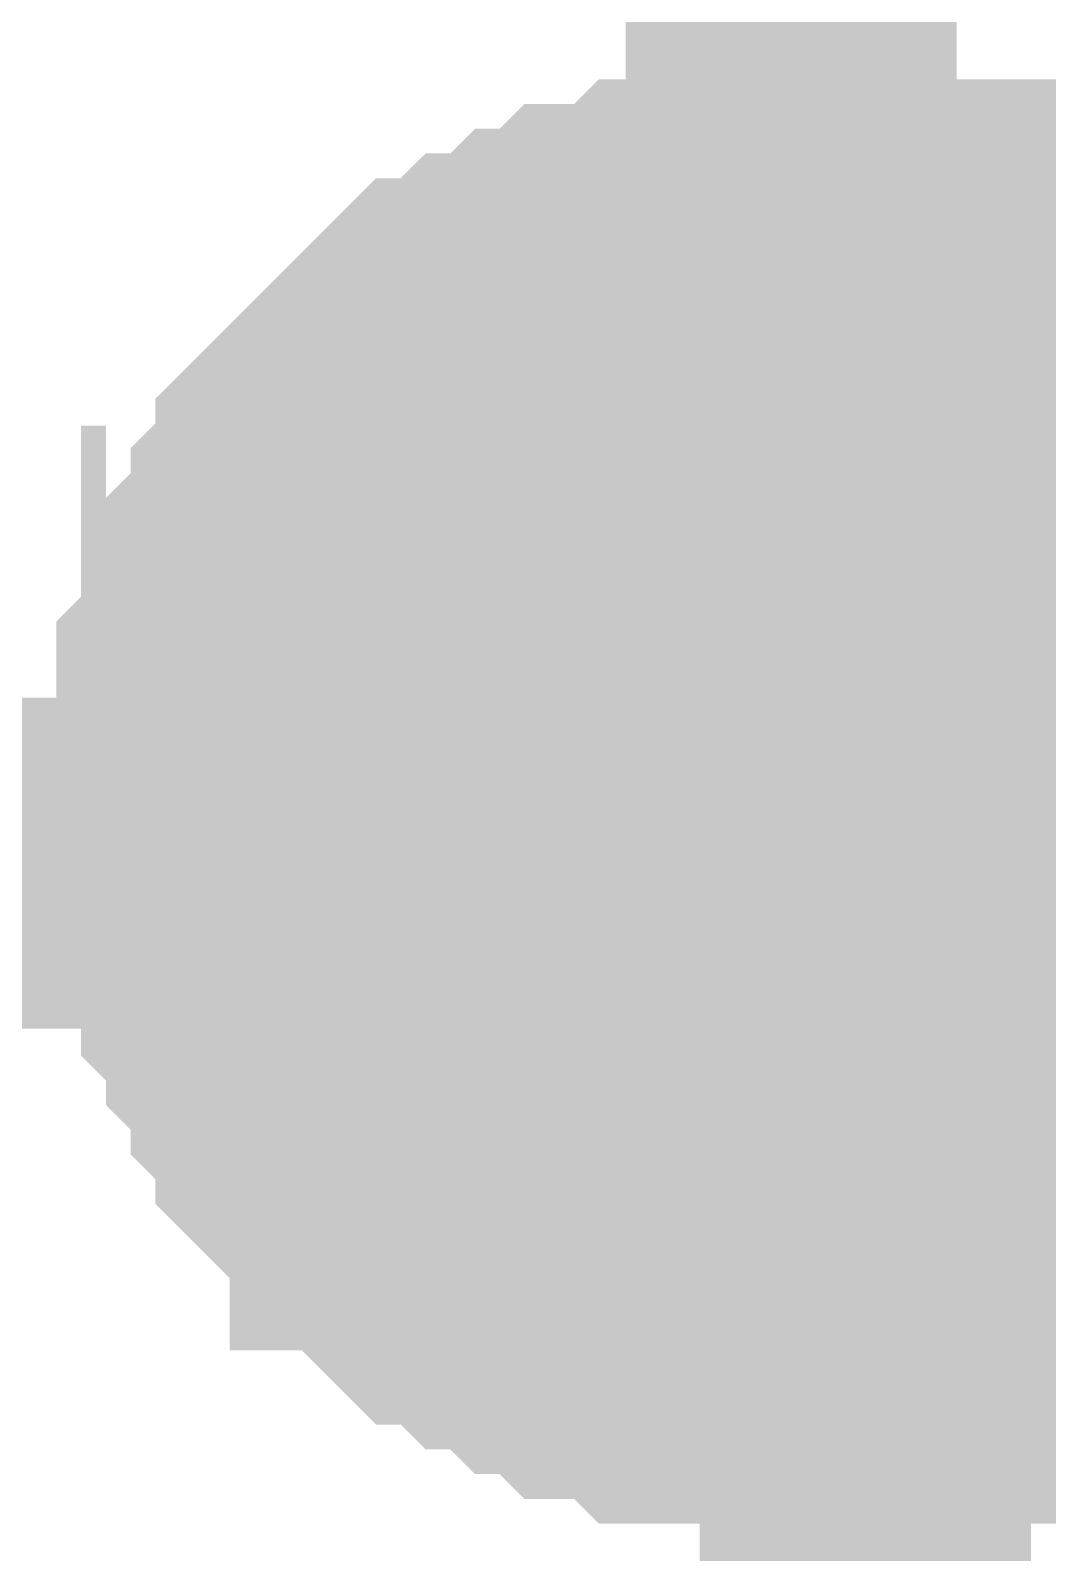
# Model space of a CAD drawing. Header units: millimetres. Extents: x 0 to 800, y 0 to 567.
# Drawn here: x 378.978 to 379.899, y 498.98 to 500.358 of the extents above; entities that cross this region are included whole.
import ezdxf

# ---------------------------------------------------------------- set-up
doc = ezdxf.new("R2010")
doc.units = ezdxf.units.MM
doc.layers.add('Sheet', color=255, linetype='Continuous')

msp = doc.modelspace()

# ---------------------------------------------------------------- linework, layer by layer
at = {"layer": 'Sheet'}
for points, const_width in [([(379.6667, 505.0026), (379.6667, 499.6717)], 0.2997), ([(379.1515, 499.6717), (379.1515, 499.6941), (379.1515, 499.7165), (379.1515, 499.7389), (379.1515, 499.7613), (379.1739, 499.7837), (379.1739, 499.8061), (379.1739, 499.8509), (379.1963, 499.8509), (379.1963, 499.8733), (379.2187, 499.8957), (379.2187, 499.9181), (379.2411, 499.9405), (379.2411, 499.9629), (379.2635, 499.9853), (379.2859, 500.0077), (379.3083, 500.0301), (379.3083, 500.0301), (379.3307, 500.0525), (379.3531, 500.0749), (379.3755, 500.0749), (379.3979, 500.0973), (379.4203, 500.0973), (379.4427, 500.1197), (379.4651, 500.1197), (379.4875, 500.1421), (379.5099, 500.1421), (379.5323, 500.1421), (379.5547, 500.1644), (379.5771, 500.1644), (379.6219, 500.1644), (379.6443, 500.1644), (379.6667, 500.1644)], 0.2997), ([(379.1515, 499.6717), (379.1515, 499.6941), (379.1515, 499.7165), (379.1515, 499.7389), (379.1515, 499.7613), (379.1739, 499.7837), (379.1739, 499.8061), (379.1739, 499.8509), (379.1963, 499.8509), (379.1963, 499.8733), (379.2187, 499.8957), (379.2187, 499.9181), (379.2411, 499.9405), (379.2411, 499.9629), (379.2635, 499.9853), (379.2859, 500.0077), (379.3083, 500.0301), (379.3083, 500.0301), (379.3307, 500.0525), (379.3531, 500.0749), (379.3755, 500.0749), (379.3979, 500.0973), (379.4203, 500.0973), (379.4427, 500.1197), (379.4651, 500.1197), (379.4875, 500.1421), (379.5099, 500.1421), (379.5323, 500.1421), (379.5547, 500.1644), (379.5771, 500.1644), (379.6219, 500.1644), (379.6443, 500.1644), (379.6667, 500.1644)], 0.2997), ([(379.1515, 499.6717), (379.1515, 499.6941), (379.1515, 499.7165), (379.1515, 499.7389), (379.1515, 499.7613), (379.1739, 499.7837), (379.1739, 499.8061), (379.1739, 499.8509), (379.1963, 499.8509), (379.1963, 499.8733), (379.2187, 499.8957), (379.2187, 499.9181), (379.2411, 499.9405), (379.2411, 499.9629), (379.2635, 499.9853), (379.2859, 500.0077), (379.3083, 500.0301), (379.3083, 500.0301), (379.3307, 500.0525), (379.3531, 500.0749), (379.3755, 500.0749), (379.3979, 500.0973), (379.4203, 500.0973), (379.4427, 500.1197), (379.4651, 500.1197), (379.4875, 500.1421), (379.5099, 500.1421), (379.5323, 500.1421), (379.5547, 500.1644), (379.5771, 500.1644), (379.6219, 500.1644), (379.6443, 500.1644), (379.6667, 500.1644)], 0.2997), ([(379.1515, 499.6717), (379.1515, 499.6941), (379.1515, 499.7165), (379.1515, 499.7389), (379.1515, 499.7613), (379.1739, 499.7837), (379.1739, 499.8061), (379.1739, 499.8509), (379.1963, 499.8509), (379.1963, 499.8733), (379.2187, 499.8957), (379.2187, 499.9181), (379.2411, 499.9405), (379.2411, 499.9629), (379.2635, 499.9853), (379.2859, 500.0077), (379.3083, 500.0301), (379.3083, 500.0301), (379.3307, 500.0525), (379.3531, 500.0749), (379.3755, 500.0749), (379.3979, 500.0973), (379.4203, 500.0973), (379.4427, 500.1197), (379.4651, 500.1197), (379.4875, 500.1421), (379.5099, 500.1421), (379.5323, 500.1421), (379.5547, 500.1644), (379.5771, 500.1644), (379.6219, 500.1644), (379.6443, 500.1644), (379.6667, 500.1644)], 0.2997), ([(379.1515, 499.6717), (379.1515, 499.6941), (379.1515, 499.7165), (379.1515, 499.7389), (379.1515, 499.7613), (379.1739, 499.7837), (379.1739, 499.8061), (379.1739, 499.8509), (379.1963, 499.8509), (379.1963, 499.8733), (379.2187, 499.8957), (379.2187, 499.9181), (379.2411, 499.9405), (379.2411, 499.9629), (379.2635, 499.9853), (379.2859, 500.0077), (379.3083, 500.0301), (379.3083, 500.0301), (379.3307, 500.0525), (379.3531, 500.0749), (379.3755, 500.0749), (379.3979, 500.0973), (379.4203, 500.0973), (379.4427, 500.1197), (379.4651, 500.1197), (379.4875, 500.1421), (379.5099, 500.1421), (379.5323, 500.1421), (379.5547, 500.1644), (379.5771, 500.1644), (379.6219, 500.1644), (379.6443, 500.1644), (379.6667, 500.1644)], 0.2997), ([(379.1515, 499.6717), (379.1515, 499.6941), (379.1515, 499.7165), (379.1515, 499.7389), (379.1515, 499.7613), (379.1739, 499.7837), (379.1739, 499.8061), (379.1739, 499.8509), (379.1963, 499.8509), (379.1963, 499.8733), (379.2187, 499.8957), (379.2187, 499.9181), (379.2411, 499.9405), (379.2411, 499.9629), (379.2635, 499.9853), (379.2859, 500.0077), (379.3083, 500.0301), (379.3083, 500.0301), (379.3307, 500.0525), (379.3531, 500.0749), (379.3755, 500.0749), (379.3979, 500.0973), (379.4203, 500.0973), (379.4427, 500.1197), (379.4651, 500.1197), (379.4875, 500.1421), (379.5099, 500.1421), (379.5323, 500.1421), (379.5547, 500.1644), (379.5771, 500.1644), (379.6219, 500.1644), (379.6443, 500.1644), (379.6667, 500.1644)], 0.2997), ([(379.2411, 499.6717), (379.2411, 499.6941), (379.2411, 499.7165), (379.2411, 499.7389), (379.2411, 499.7613), (379.2635, 499.7837), (379.2635, 499.8061), (379.2635, 499.8509), (379.2859, 499.8509), (379.2859, 499.8733), (379.3083, 499.8957), (379.3083, 499.9181), (379.3307, 499.9405), (379.3307, 499.9629), (379.3531, 499.9853), (379.3755, 500.0077), (379.3979, 500.0301), (379.3979, 500.0301), (379.4203, 500.0525), (379.4427, 500.0749), (379.4651, 500.0749), (379.4875, 500.0973), (379.5099, 500.0973), (379.5323, 500.1197), (379.5323, 500.1197), (379.5547, 500.1421), (379.5995, 500.1421), (379.6219, 500.1421), (379.6443, 500.1644), (379.6667, 500.1644), (379.6891, 500.1644), (379.7115, 500.1644), (379.7339, 500.1644)], 0.2997), ([(379.2411, 499.6717), (379.2411, 499.6941), (379.2411, 499.7165), (379.2411, 499.7389), (379.2411, 499.7613), (379.2635, 499.7837), (379.2635, 499.8061), (379.2635, 499.8509), (379.2859, 499.8509), (379.2859, 499.8733), (379.3083, 499.8957), (379.3083, 499.9181), (379.3307, 499.9405), (379.3307, 499.9629), (379.3531, 499.9853), (379.3755, 500.0077), (379.3979, 500.0301), (379.3979, 500.0301), (379.4203, 500.0525), (379.4427, 500.0749), (379.4651, 500.0749), (379.4875, 500.0973), (379.5099, 500.0973), (379.5323, 500.1197), (379.5323, 500.1197), (379.5547, 500.1421), (379.5995, 500.1421), (379.6219, 500.1421), (379.6443, 500.1644), (379.6667, 500.1644), (379.6891, 500.1644), (379.7115, 500.1644), (379.7339, 500.1644)], 0.2997), ([(379.2411, 499.6717), (379.2411, 499.6941), (379.2411, 499.7165), (379.2411, 499.7389), (379.2411, 499.7613), (379.2635, 499.7837), (379.2635, 499.8061), (379.2635, 499.8509), (379.2859, 499.8509), (379.2859, 499.8733), (379.3083, 499.8957), (379.3083, 499.9181), (379.3307, 499.9405), (379.3307, 499.9629), (379.3531, 499.9853), (379.3755, 500.0077), (379.3979, 500.0301), (379.3979, 500.0301), (379.4203, 500.0525), (379.4427, 500.0749), (379.4651, 500.0749), (379.4875, 500.0973), (379.5099, 500.0973), (379.5323, 500.1197), (379.5323, 500.1197), (379.5547, 500.1421), (379.5995, 500.1421), (379.6219, 500.1421), (379.6443, 500.1644), (379.6667, 500.1644), (379.6891, 500.1644), (379.7115, 500.1644), (379.7339, 500.1644)], 0.2997), ([(379.2411, 499.6717), (379.2411, 499.6941), (379.2411, 499.7165), (379.2411, 499.7389), (379.2411, 499.7613), (379.2635, 499.7837), (379.2635, 499.8061), (379.2635, 499.8509), (379.2859, 499.8509), (379.2859, 499.8733), (379.3083, 499.8957), (379.3083, 499.9181), (379.3307, 499.9405), (379.3307, 499.9629), (379.3531, 499.9853), (379.3755, 500.0077), (379.3979, 500.0301), (379.3979, 500.0301), (379.4203, 500.0525), (379.4427, 500.0749), (379.4651, 500.0749), (379.4875, 500.0973), (379.5099, 500.0973), (379.5323, 500.1197), (379.5323, 500.1197), (379.5547, 500.1421), (379.5995, 500.1421), (379.6219, 500.1421), (379.6443, 500.1644), (379.6667, 500.1644), (379.6891, 500.1644), (379.7115, 500.1644), (379.7339, 500.1644)], 0.2997), ([(379.6667, 500.1644), (379.6667, 500.1644)], 0.2997), ([(379.6667, 500.1644), (379.6891, 500.1644), (379.7115, 500.1644), (379.7339, 500.1644), (379.7563, 500.1644), (379.8011, 500.1421), (379.8235, 500.1421), (379.8459, 500.1421), (379.8683, 500.1197), (379.8907, 500.1197), (379.9131, 500.0973), (379.9355, 500.0973), (379.9579, 500.0749), (379.9579, 500.0749), (379.9803, 500.0525), (380.0027, 500.0301), (380.0251, 500.0301), (380.0475, 500.0077), (380.0699, 499.9853)], 0.2997), ([(379.6667, 500.1644), (379.6667, 500.1644)], 0.2997), ([(379.6667, 500.1644), (379.6891, 500.1644), (379.7115, 500.1644), (379.7339, 500.1644), (379.7563, 500.1644), (379.8011, 500.1421), (379.8235, 500.1421), (379.8459, 500.1421), (379.8683, 500.1197), (379.8907, 500.1197), (379.9131, 500.0973), (379.9355, 500.0973), (379.9579, 500.0749), (379.9579, 500.0749), (379.9803, 500.0525), (380.0027, 500.0301), (380.0251, 500.0301), (380.0475, 500.0077), (380.0699, 499.9853)], 0.2997), ([(379.6667, 500.1644), (379.6667, 500.1644)], 0.2997), ([(379.6667, 500.1644), (379.6891, 500.1644), (379.7115, 500.1644), (379.7339, 500.1644), (379.7563, 500.1644), (379.8011, 500.1421), (379.8235, 500.1421), (379.8459, 500.1421), (379.8683, 500.1197), (379.8907, 500.1197), (379.9131, 500.0973), (379.9355, 500.0973), (379.9579, 500.0749), (379.9579, 500.0749), (379.9803, 500.0525), (380.0027, 500.0301), (380.0251, 500.0301), (380.0475, 500.0077), (380.0699, 499.9853)], 0.2997), ([(379.6667, 500.1644), (379.6667, 500.1644)], 0.2997), ([(379.6667, 500.1644), (379.6891, 500.1644), (379.7115, 500.1644), (379.7339, 500.1644), (379.7563, 500.1644), (379.8011, 500.1421), (379.8235, 500.1421), (379.8459, 500.1421), (379.8683, 500.1197), (379.8907, 500.1197), (379.9131, 500.0973), (379.9355, 500.0973), (379.9579, 500.0749), (379.9579, 500.0749), (379.9803, 500.0525), (380.0027, 500.0301), (380.0251, 500.0301), (380.0475, 500.0077), (380.0699, 499.9853)], 0.2997), ([(379.6667, 500.1644), (379.6667, 500.1644)], 0.2997), ([(379.6667, 500.1644), (379.6891, 500.1644), (379.7115, 500.1644), (379.7339, 500.1644), (379.7563, 500.1644), (379.8011, 500.1421), (379.8235, 500.1421), (379.8459, 500.1421), (379.8683, 500.1197), (379.8907, 500.1197), (379.9131, 500.0973), (379.9355, 500.0973), (379.9579, 500.0749), (379.9579, 500.0749), (379.9803, 500.0525), (380.0027, 500.0301), (380.0251, 500.0301), (380.0475, 500.0077), (380.0699, 499.9853)], 0.2997), ([(379.6667, 500.1644), (379.6667, 500.1644)], 0.2997), ([(379.6667, 500.1644), (379.6891, 500.1644), (379.7115, 500.1644), (379.7339, 500.1644), (379.7563, 500.1644), (379.8011, 500.1421), (379.8235, 500.1421), (379.8459, 500.1421), (379.8683, 500.1197), (379.8907, 500.1197), (379.9131, 500.0973), (379.9355, 500.0973), (379.9579, 500.0749), (379.9579, 500.0749), (379.9803, 500.0525), (380.0027, 500.0301), (380.0251, 500.0301), (380.0475, 500.0077), (380.0699, 499.9853)], 0.2997), ([(379.7339, 500.1644), (379.7339, 500.1644)], 0.2997), ([(379.7339, 500.1644), (379.7563, 500.1644), (379.7787, 500.1644), (379.8235, 500.1644), (379.8459, 500.1644), (379.8683, 500.1421), (379.8907, 500.1421), (379.9131, 500.1421), (379.9355, 500.1197), (379.9579, 500.1197), (379.9803, 500.0973), (380.0027, 500.0973), (380.0251, 500.0749), (380.0475, 500.0749), (380.0699, 500.0525)], 0.2997), ([(379.7339, 500.1644), (379.7339, 500.1644)], 0.2997), ([(379.7339, 500.1644), (379.7563, 500.1644), (379.7787, 500.1644), (379.8235, 500.1644), (379.8459, 500.1644), (379.8683, 500.1421), (379.8907, 500.1421), (379.9131, 500.1421), (379.9355, 500.1197), (379.9579, 500.1197), (379.9803, 500.0973), (380.0027, 500.0973), (380.0251, 500.0749), (380.0475, 500.0749), (380.0699, 500.0525)], 0.2997), ([(379.7339, 500.1644), (379.7339, 500.1644)], 0.2997), ([(379.7339, 500.1644), (379.7563, 500.1644), (379.7787, 500.1644), (379.8235, 500.1644), (379.8459, 500.1644), (379.8683, 500.1421), (379.8907, 500.1421), (379.9131, 500.1421), (379.9355, 500.1197), (379.9579, 500.1197), (379.9803, 500.0973), (380.0027, 500.0973), (380.0251, 500.0749), (380.0475, 500.0749), (380.0699, 500.0525)], 0.2997), ([(379.7339, 500.1644), (379.7339, 500.1644)], 0.2997), ([(379.7339, 500.1644), (379.7563, 500.1644), (379.7787, 500.1644), (379.8235, 500.1644), (379.8459, 500.1644), (379.8683, 500.1421), (379.8907, 500.1421), (379.9131, 500.1421), (379.9355, 500.1197), (379.9579, 500.1197), (379.9803, 500.0973), (380.0027, 500.0973), (380.0251, 500.0749), (380.0475, 500.0749), (380.0699, 500.0525)], 0.2997), ([(379.1515, 499.6717), (379.1515, 499.6941), (379.1515, 499.7165), (379.1515, 499.7389), (379.1515, 499.7613), (379.1739, 499.7837), (379.1739, 499.8061), (379.1739, 499.8509), (379.1963, 499.8509), (379.1963, 499.8733), (379.2187, 499.8957), (379.2187, 499.9181), (379.2411, 499.9405), (379.2411, 499.9629), (379.2635, 499.9853), (379.2859, 500.0077), (379.3083, 500.0301), (379.3083, 500.0301), (379.3307, 500.0525), (379.3531, 500.0749), (379.3755, 500.0749), (379.3979, 500.0973), (379.4203, 500.0973), (379.4427, 500.1197), (379.4651, 500.1197), (379.4875, 500.1421), (379.5099, 500.1421), (379.5323, 500.1421), (379.5547, 500.1644), (379.5771, 500.1644), (379.6219, 500.1644), (379.6443, 500.1644), (379.6667, 500.1644)], 0.0991), ([(379.1515, 499.6717), (379.1515, 499.6941), (379.1515, 499.7165), (379.1515, 499.7389), (379.1515, 499.7613), (379.1739, 499.7837), (379.1739, 499.8061), (379.1739, 499.8509), (379.1963, 499.8509), (379.1963, 499.8733), (379.2187, 499.8957), (379.2187, 499.9181), (379.2411, 499.9405), (379.2411, 499.9629), (379.2635, 499.9853), (379.2859, 500.0077), (379.3083, 500.0301), (379.3083, 500.0301), (379.3307, 500.0525), (379.3531, 500.0749), (379.3755, 500.0749), (379.3979, 500.0973), (379.4203, 500.0973), (379.4427, 500.1197), (379.4651, 500.1197), (379.4875, 500.1421), (379.5099, 500.1421), (379.5323, 500.1421), (379.5547, 500.1644), (379.5771, 500.1644), (379.6219, 500.1644), (379.6443, 500.1644), (379.6667, 500.1644)], 0.0991), ([(379.1515, 499.6717), (379.1515, 499.6941), (379.1515, 499.7165), (379.1515, 499.7389), (379.1515, 499.7613), (379.1739, 499.7837), (379.1739, 499.8061), (379.1739, 499.8509), (379.1963, 499.8509), (379.1963, 499.8733), (379.2187, 499.8957), (379.2187, 499.9181), (379.2411, 499.9405), (379.2411, 499.9629), (379.2635, 499.9853), (379.2859, 500.0077), (379.3083, 500.0301), (379.3083, 500.0301), (379.3307, 500.0525), (379.3531, 500.0749), (379.3755, 500.0749), (379.3979, 500.0973), (379.4203, 500.0973), (379.4427, 500.1197), (379.4651, 500.1197), (379.4875, 500.1421), (379.5099, 500.1421), (379.5323, 500.1421), (379.5547, 500.1644), (379.5771, 500.1644), (379.6219, 500.1644), (379.6443, 500.1644), (379.6667, 500.1644)], 0.0991), ([(379.1515, 499.6717), (379.1515, 499.6941), (379.1515, 499.7165), (379.1515, 499.7389), (379.1515, 499.7613), (379.1739, 499.7837), (379.1739, 499.8061), (379.1739, 499.8509), (379.1963, 499.8509), (379.1963, 499.8733), (379.2187, 499.8957), (379.2187, 499.9181), (379.2411, 499.9405), (379.2411, 499.9629), (379.2635, 499.9853), (379.2859, 500.0077), (379.3083, 500.0301), (379.3083, 500.0301), (379.3307, 500.0525), (379.3531, 500.0749), (379.3755, 500.0749), (379.3979, 500.0973), (379.4203, 500.0973), (379.4427, 500.1197), (379.4651, 500.1197), (379.4875, 500.1421), (379.5099, 500.1421), (379.5323, 500.1421), (379.5547, 500.1644), (379.5771, 500.1644), (379.6219, 500.1644), (379.6443, 500.1644), (379.6667, 500.1644)], 0.0991), ([(379.1515, 499.6717), (379.1515, 499.6941), (379.1515, 499.7165), (379.1515, 499.7389), (379.1515, 499.7613), (379.1739, 499.7837), (379.1739, 499.8061), (379.1739, 499.8509), (379.1963, 499.8509), (379.1963, 499.8733), (379.2187, 499.8957), (379.2187, 499.9181), (379.2411, 499.9405), (379.2411, 499.9629), (379.2635, 499.9853), (379.2859, 500.0077), (379.3083, 500.0301), (379.3083, 500.0301), (379.3307, 500.0525), (379.3531, 500.0749), (379.3755, 500.0749), (379.3979, 500.0973), (379.4203, 500.0973), (379.4427, 500.1197), (379.4651, 500.1197), (379.4875, 500.1421), (379.5099, 500.1421), (379.5323, 500.1421), (379.5547, 500.1644), (379.5771, 500.1644), (379.6219, 500.1644), (379.6443, 500.1644), (379.6667, 500.1644)], 0.0991), ([(379.1515, 499.6717), (379.1515, 499.6941), (379.1515, 499.7165), (379.1515, 499.7389), (379.1515, 499.7613), (379.1739, 499.7837), (379.1739, 499.8061), (379.1739, 499.8509), (379.1963, 499.8509), (379.1963, 499.8733), (379.2187, 499.8957), (379.2187, 499.9181), (379.2411, 499.9405), (379.2411, 499.9629), (379.2635, 499.9853), (379.2859, 500.0077), (379.3083, 500.0301), (379.3083, 500.0301), (379.3307, 500.0525), (379.3531, 500.0749), (379.3755, 500.0749), (379.3979, 500.0973), (379.4203, 500.0973), (379.4427, 500.1197), (379.4651, 500.1197), (379.4875, 500.1421), (379.5099, 500.1421), (379.5323, 500.1421), (379.5547, 500.1644), (379.5771, 500.1644), (379.6219, 500.1644), (379.6443, 500.1644), (379.6667, 500.1644)], 0.0991), ([(379.2411, 499.6717), (379.2411, 499.6941), (379.2411, 499.7165), (379.2411, 499.7389), (379.2411, 499.7613), (379.2635, 499.7837), (379.2635, 499.8061), (379.2635, 499.8509), (379.2859, 499.8509), (379.2859, 499.8733), (379.3083, 499.8957), (379.3083, 499.9181), (379.3307, 499.9405), (379.3307, 499.9629), (379.3531, 499.9853), (379.3755, 500.0077), (379.3979, 500.0301), (379.3979, 500.0301), (379.4203, 500.0525), (379.4427, 500.0749), (379.4651, 500.0749), (379.4875, 500.0973), (379.5099, 500.0973), (379.5323, 500.1197), (379.5323, 500.1197), (379.5547, 500.1421), (379.5995, 500.1421), (379.6219, 500.1421), (379.6443, 500.1644), (379.6667, 500.1644), (379.6891, 500.1644), (379.7115, 500.1644), (379.7339, 500.1644)], 0.0991), ([(379.2411, 499.6717), (379.2411, 499.6941), (379.2411, 499.7165), (379.2411, 499.7389), (379.2411, 499.7613), (379.2635, 499.7837), (379.2635, 499.8061), (379.2635, 499.8509), (379.2859, 499.8509), (379.2859, 499.8733), (379.3083, 499.8957), (379.3083, 499.9181), (379.3307, 499.9405), (379.3307, 499.9629), (379.3531, 499.9853), (379.3755, 500.0077), (379.3979, 500.0301), (379.3979, 500.0301), (379.4203, 500.0525), (379.4427, 500.0749), (379.4651, 500.0749), (379.4875, 500.0973), (379.5099, 500.0973), (379.5323, 500.1197), (379.5323, 500.1197), (379.5547, 500.1421), (379.5995, 500.1421), (379.6219, 500.1421), (379.6443, 500.1644), (379.6667, 500.1644), (379.6891, 500.1644), (379.7115, 500.1644), (379.7339, 500.1644)], 0.0991), ([(379.2411, 499.6717), (379.2411, 499.6941), (379.2411, 499.7165), (379.2411, 499.7389), (379.2411, 499.7613), (379.2635, 499.7837), (379.2635, 499.8061), (379.2635, 499.8509), (379.2859, 499.8509), (379.2859, 499.8733), (379.3083, 499.8957), (379.3083, 499.9181), (379.3307, 499.9405), (379.3307, 499.9629), (379.3531, 499.9853), (379.3755, 500.0077), (379.3979, 500.0301), (379.3979, 500.0301), (379.4203, 500.0525), (379.4427, 500.0749), (379.4651, 500.0749), (379.4875, 500.0973), (379.5099, 500.0973), (379.5323, 500.1197), (379.5323, 500.1197), (379.5547, 500.1421), (379.5995, 500.1421), (379.6219, 500.1421), (379.6443, 500.1644), (379.6667, 500.1644), (379.6891, 500.1644), (379.7115, 500.1644), (379.7339, 500.1644)], 0.0991), ([(379.2411, 499.6717), (379.2411, 499.6941), (379.2411, 499.7165), (379.2411, 499.7389), (379.2411, 499.7613), (379.2635, 499.7837), (379.2635, 499.8061), (379.2635, 499.8509), (379.2859, 499.8509), (379.2859, 499.8733), (379.3083, 499.8957), (379.3083, 499.9181), (379.3307, 499.9405), (379.3307, 499.9629), (379.3531, 499.9853), (379.3755, 500.0077), (379.3979, 500.0301), (379.3979, 500.0301), (379.4203, 500.0525), (379.4427, 500.0749), (379.4651, 500.0749), (379.4875, 500.0973), (379.5099, 500.0973), (379.5323, 500.1197), (379.5323, 500.1197), (379.5547, 500.1421), (379.5995, 500.1421), (379.6219, 500.1421), (379.6443, 500.1644), (379.6667, 500.1644), (379.6891, 500.1644), (379.7115, 500.1644), (379.7339, 500.1644)], 0.0991), ([(379.6667, 500.1644), (379.6667, 500.1644)], 0.0991), ([(379.6667, 500.1644), (379.6891, 500.1644), (379.7115, 500.1644), (379.7339, 500.1644), (379.7563, 500.1644), (379.8011, 500.1421), (379.8235, 500.1421), (379.8459, 500.1421), (379.8683, 500.1197), (379.8907, 500.1197), (379.9131, 500.0973), (379.9355, 500.0973), (379.9579, 500.0749)], 0.0991), ([(379.6667, 500.1644), (379.6667, 500.1644)], 0.0991), ([(379.6667, 500.1644), (379.6891, 500.1644), (379.7115, 500.1644), (379.7339, 500.1644), (379.7563, 500.1644), (379.8011, 500.1421), (379.8235, 500.1421), (379.8459, 500.1421), (379.8683, 500.1197), (379.8907, 500.1197), (379.9131, 500.0973), (379.9355, 500.0973), (379.9579, 500.0749)], 0.0991), ([(379.6667, 500.1644), (379.6667, 500.1644)], 0.0991), ([(379.6667, 500.1644), (379.6891, 500.1644), (379.7115, 500.1644), (379.7339, 500.1644), (379.7563, 500.1644), (379.8011, 500.1421), (379.8235, 500.1421), (379.8459, 500.1421), (379.8683, 500.1197), (379.8907, 500.1197), (379.9131, 500.0973), (379.9355, 500.0973), (379.9579, 500.0749)], 0.0991), ([(379.6667, 500.1644), (379.6667, 500.1644)], 0.0991), ([(379.6667, 500.1644), (379.6891, 500.1644), (379.7115, 500.1644), (379.7339, 500.1644), (379.7563, 500.1644), (379.8011, 500.1421), (379.8235, 500.1421), (379.8459, 500.1421), (379.8683, 500.1197), (379.8907, 500.1197), (379.9131, 500.0973), (379.9355, 500.0973), (379.9579, 500.0749)], 0.0991), ([(379.6667, 500.1644), (379.6667, 500.1644)], 0.0991), ([(379.6667, 500.1644), (379.6891, 500.1644), (379.7115, 500.1644), (379.7339, 500.1644), (379.7563, 500.1644), (379.8011, 500.1421), (379.8235, 500.1421), (379.8459, 500.1421), (379.8683, 500.1197), (379.8907, 500.1197), (379.9131, 500.0973), (379.9355, 500.0973), (379.9579, 500.0749)], 0.0991), ([(379.6667, 500.1644), (379.6667, 500.1644)], 0.0991), ([(379.6667, 500.1644), (379.6891, 500.1644), (379.7115, 500.1644), (379.7339, 500.1644), (379.7563, 500.1644), (379.8011, 500.1421), (379.8235, 500.1421), (379.8459, 500.1421), (379.8683, 500.1197), (379.8907, 500.1197), (379.9131, 500.0973), (379.9355, 500.0973), (379.9579, 500.0749)], 0.0991), ([(379.7339, 500.1644), (379.7339, 500.1644)], 0.0991), ([(379.7339, 500.1644), (379.7563, 500.1644), (379.7787, 500.1644), (379.8235, 500.1644), (379.8459, 500.1644), (379.8683, 500.1421), (379.8907, 500.1421), (379.9131, 500.1421), (379.9355, 500.1197), (379.9579, 500.1197)], 0.0991), ([(379.7339, 500.1644), (379.7339, 500.1644)], 0.0991), ([(379.7339, 500.1644), (379.7563, 500.1644), (379.7787, 500.1644), (379.8235, 500.1644), (379.8459, 500.1644), (379.8683, 500.1421), (379.8907, 500.1421), (379.9131, 500.1421), (379.9355, 500.1197), (379.9579, 500.1197)], 0.0991), ([(379.7339, 500.1644), (379.7339, 500.1644)], 0.0991), ([(379.7339, 500.1644), (379.7563, 500.1644), (379.7787, 500.1644), (379.8235, 500.1644), (379.8459, 500.1644), (379.8683, 500.1421), (379.8907, 500.1421), (379.9131, 500.1421), (379.9355, 500.1197), (379.9579, 500.1197)], 0.0991), ([(379.7339, 500.1644), (379.7339, 500.1644)], 0.0991), ([(379.7339, 500.1644), (379.7563, 500.1644), (379.7787, 500.1644), (379.8235, 500.1644), (379.8459, 500.1644), (379.8683, 500.1421), (379.8907, 500.1421), (379.9131, 500.1421), (379.9355, 500.1197), (379.9579, 500.1197)], 0.0991), ([(379.6667, 499.6717), (379.7339, 499.6717), (386.7673, 499.6717), (386.7673, 499.7165)], 0.2997), ([(379.6667, 499.6717), (379.6667, 499.6045), (376.6876, 499.6045)], 0.2997), ([(379.6667, 499.1565), (379.6443, 499.1565), (379.6219, 499.1565), (379.5771, 499.1565), (379.5547, 499.1565), (379.5323, 499.1789), (379.5099, 499.1789), (379.4875, 499.1789), (379.4651, 499.2013), (379.4427, 499.2013), (379.4203, 499.2237), (379.3979, 499.2237), (379.3755, 499.2461), (379.3531, 499.2461), (379.3307, 499.2685), (379.3083, 499.2909), (379.3083, 499.3133), (379.2859, 499.3133), (379.2635, 499.3357), (379.2411, 499.3581), (379.2411, 499.3805), (379.2187, 499.4029), (379.2187, 499.4253), (379.1963, 499.4477), (379.1963, 499.4701), (379.1739, 499.4925), (379.1739, 499.5149), (379.1739, 499.5373), (379.1515, 499.5597), (379.1515, 499.5821), (379.1515, 499.6269), (379.1515, 499.6493), (379.1515, 499.6717)], 0.2997), ([(379.1515, 499.6717), (379.1515, 499.6717)], 0.2997), ([(379.6667, 499.1565), (379.6443, 499.1565), (379.6219, 499.1565), (379.5771, 499.1565), (379.5547, 499.1565), (379.5323, 499.1789), (379.5099, 499.1789), (379.4875, 499.1789), (379.4651, 499.2013), (379.4427, 499.2013), (379.4203, 499.2237), (379.3979, 499.2237), (379.3755, 499.2461), (379.3531, 499.2461), (379.3307, 499.2685), (379.3083, 499.2909), (379.3083, 499.3133), (379.2859, 499.3133), (379.2635, 499.3357), (379.2411, 499.3581), (379.2411, 499.3805), (379.2187, 499.4029), (379.2187, 499.4253), (379.1963, 499.4477), (379.1963, 499.4701), (379.1739, 499.4925), (379.1739, 499.5149), (379.1739, 499.5373), (379.1515, 499.5597), (379.1515, 499.5821), (379.1515, 499.6269), (379.1515, 499.6493), (379.1515, 499.6717)], 0.2997), ([(379.1515, 499.6717), (379.1515, 499.6717)], 0.2997), ([(379.6667, 499.1565), (379.6443, 499.1565), (379.6219, 499.1565), (379.5771, 499.1565), (379.5547, 499.1565), (379.5323, 499.1789), (379.5099, 499.1789), (379.4875, 499.1789), (379.4651, 499.2013), (379.4427, 499.2013), (379.4203, 499.2237), (379.3979, 499.2237), (379.3755, 499.2461), (379.3531, 499.2461), (379.3307, 499.2685), (379.3083, 499.2909), (379.3083, 499.3133), (379.2859, 499.3133), (379.2635, 499.3357), (379.2411, 499.3581), (379.2411, 499.3805), (379.2187, 499.4029), (379.2187, 499.4253), (379.1963, 499.4477), (379.1963, 499.4701), (379.1739, 499.4925), (379.1739, 499.5149), (379.1739, 499.5373), (379.1515, 499.5597), (379.1515, 499.5821), (379.1515, 499.6269), (379.1515, 499.6493), (379.1515, 499.6717)], 0.2997), ([(379.1515, 499.6717), (379.1515, 499.6717)], 0.2997), ([(379.6667, 499.1565), (379.6443, 499.1565), (379.6219, 499.1565), (379.5771, 499.1565), (379.5547, 499.1565), (379.5323, 499.1789), (379.5099, 499.1789), (379.4875, 499.1789), (379.4651, 499.2013), (379.4427, 499.2013), (379.4203, 499.2237), (379.3979, 499.2237), (379.3755, 499.2461), (379.3531, 499.2461), (379.3307, 499.2685), (379.3083, 499.2909), (379.3083, 499.3133), (379.2859, 499.3133), (379.2635, 499.3357), (379.2411, 499.3581), (379.2411, 499.3805), (379.2187, 499.4029), (379.2187, 499.4253), (379.1963, 499.4477), (379.1963, 499.4701), (379.1739, 499.4925), (379.1739, 499.5149), (379.1739, 499.5373), (379.1515, 499.5597), (379.1515, 499.5821), (379.1515, 499.6269), (379.1515, 499.6493), (379.1515, 499.6717)], 0.2997), ([(379.1515, 499.6717), (379.1515, 499.6717)], 0.2997), ([(379.6667, 499.1565), (379.6443, 499.1565), (379.6219, 499.1565), (379.5771, 499.1565), (379.5547, 499.1565), (379.5323, 499.1789), (379.5099, 499.1789), (379.4875, 499.1789), (379.4651, 499.2013), (379.4427, 499.2013), (379.4203, 499.2237), (379.3979, 499.2237), (379.3755, 499.2461), (379.3531, 499.2461), (379.3307, 499.2685), (379.3083, 499.2909), (379.3083, 499.3133), (379.2859, 499.3133), (379.2635, 499.3357), (379.2411, 499.3581), (379.2411, 499.3805), (379.2187, 499.4029), (379.2187, 499.4253), (379.1963, 499.4477), (379.1963, 499.4701), (379.1739, 499.4925), (379.1739, 499.5149), (379.1739, 499.5373), (379.1515, 499.5597), (379.1515, 499.5821), (379.1515, 499.6269), (379.1515, 499.6493), (379.1515, 499.6717)], 0.2997), ([(379.1515, 499.6717), (379.1515, 499.6717)], 0.2997), ([(379.6667, 499.1565), (379.6443, 499.1565), (379.6219, 499.1565), (379.5771, 499.1565), (379.5547, 499.1565), (379.5323, 499.1789), (379.5099, 499.1789), (379.4875, 499.1789), (379.4651, 499.2013), (379.4427, 499.2013), (379.4203, 499.2237), (379.3979, 499.2237), (379.3755, 499.2461), (379.3531, 499.2461), (379.3307, 499.2685), (379.3083, 499.2909), (379.3083, 499.3133), (379.2859, 499.3133), (379.2635, 499.3357), (379.2411, 499.3581), (379.2411, 499.3805), (379.2187, 499.4029), (379.2187, 499.4253), (379.1963, 499.4477), (379.1963, 499.4701), (379.1739, 499.4925), (379.1739, 499.5149), (379.1739, 499.5373), (379.1515, 499.5597), (379.1515, 499.5821), (379.1515, 499.6269), (379.1515, 499.6493), (379.1515, 499.6717)], 0.2997), ([(379.1515, 499.6717), (379.1515, 499.6717)], 0.2997), ([(379.7339, 499.1565), (379.7115, 499.1565), (379.6891, 499.1565), (379.6667, 499.1565), (379.6443, 499.1565), (379.6219, 499.1789), (379.5995, 499.1789), (379.5547, 499.1789), (379.5323, 499.2013), (379.5323, 499.2013), (379.5099, 499.2237), (379.4875, 499.2237), (379.4651, 499.2461), (379.4427, 499.2461), (379.4203, 499.2685), (379.3979, 499.2909), (379.3979, 499.3133), (379.3755, 499.3133), (379.3531, 499.3357), (379.3307, 499.3581), (379.3307, 499.3805), (379.3083, 499.4029), (379.3083, 499.4253), (379.2859, 499.4477), (379.2859, 499.4701), (379.2635, 499.4925), (379.2635, 499.5149), (379.2635, 499.5373), (379.2411, 499.5597), (379.2411, 499.5821), (379.2411, 499.6269), (379.2411, 499.6493), (379.2411, 499.6717)], 0.2997), ([(379.2411, 499.6717), (379.2411, 499.6717)], 0.2997), ([(379.7339, 499.1565), (379.7115, 499.1565), (379.6891, 499.1565), (379.6667, 499.1565), (379.6443, 499.1565), (379.6219, 499.1789), (379.5995, 499.1789), (379.5547, 499.1789), (379.5323, 499.2013), (379.5323, 499.2013), (379.5099, 499.2237), (379.4875, 499.2237), (379.4651, 499.2461), (379.4427, 499.2461), (379.4203, 499.2685), (379.3979, 499.2909), (379.3979, 499.3133), (379.3755, 499.3133), (379.3531, 499.3357), (379.3307, 499.3581), (379.3307, 499.3805), (379.3083, 499.4029), (379.3083, 499.4253), (379.2859, 499.4477), (379.2859, 499.4701), (379.2635, 499.4925), (379.2635, 499.5149), (379.2635, 499.5373), (379.2411, 499.5597), (379.2411, 499.5821), (379.2411, 499.6269), (379.2411, 499.6493), (379.2411, 499.6717)], 0.2997), ([(379.2411, 499.6717), (379.2411, 499.6717)], 0.2997), ([(379.7339, 499.1565), (379.7115, 499.1565), (379.6891, 499.1565), (379.6667, 499.1565), (379.6443, 499.1565), (379.6219, 499.1789), (379.5995, 499.1789), (379.5547, 499.1789), (379.5323, 499.2013), (379.5323, 499.2013), (379.5099, 499.2237), (379.4875, 499.2237), (379.4651, 499.2461), (379.4427, 499.2461), (379.4203, 499.2685), (379.3979, 499.2909), (379.3979, 499.3133), (379.3755, 499.3133), (379.3531, 499.3357), (379.3307, 499.3581), (379.3307, 499.3805), (379.3083, 499.4029), (379.3083, 499.4253), (379.2859, 499.4477), (379.2859, 499.4701), (379.2635, 499.4925), (379.2635, 499.5149), (379.2635, 499.5373), (379.2411, 499.5597), (379.2411, 499.5821), (379.2411, 499.6269), (379.2411, 499.6493), (379.2411, 499.6717)], 0.2997), ([(379.2411, 499.6717), (379.2411, 499.6717)], 0.2997), ([(379.7339, 499.1565), (379.7115, 499.1565), (379.6891, 499.1565), (379.6667, 499.1565), (379.6443, 499.1565), (379.6219, 499.1789), (379.5995, 499.1789), (379.5547, 499.1789), (379.5323, 499.2013), (379.5323, 499.2013), (379.5099, 499.2237), (379.4875, 499.2237), (379.4651, 499.2461), (379.4427, 499.2461), (379.4203, 499.2685), (379.3979, 499.2909), (379.3979, 499.3133), (379.3755, 499.3133), (379.3531, 499.3357), (379.3307, 499.3581), (379.3307, 499.3805), (379.3083, 499.4029), (379.3083, 499.4253), (379.2859, 499.4477), (379.2859, 499.4701), (379.2635, 499.4925), (379.2635, 499.5149), (379.2635, 499.5373), (379.2411, 499.5597), (379.2411, 499.5821), (379.2411, 499.6269), (379.2411, 499.6493), (379.2411, 499.6717)], 0.2997), ([(379.2411, 499.6717), (379.2411, 499.6717)], 0.2997), ([(379.7339, 497.0734), (379.7339, 499.6717)], 0.2997), ([(379.6667, 499.1565), (379.6443, 499.1565), (379.6219, 499.1565), (379.5771, 499.1565), (379.5547, 499.1565), (379.5323, 499.1789), (379.5099, 499.1789), (379.4875, 499.1789), (379.4651, 499.2013), (379.4427, 499.2013), (379.4203, 499.2237), (379.3979, 499.2237), (379.3755, 499.2461), (379.3531, 499.2461), (379.3307, 499.2685), (379.3083, 499.2909), (379.3083, 499.3133), (379.2859, 499.3133), (379.2635, 499.3357), (379.2411, 499.3581), (379.2411, 499.3805), (379.2187, 499.4029), (379.2187, 499.4253), (379.1963, 499.4477), (379.1963, 499.4701), (379.1739, 499.4925), (379.1739, 499.5149), (379.1739, 499.5373), (379.1515, 499.5597), (379.1515, 499.5821), (379.1515, 499.6269), (379.1515, 499.6493), (379.1515, 499.6717)], 0.0991), ([(379.1515, 499.6717), (379.1515, 499.6717)], 0.0991), ([(379.6667, 499.1565), (379.6443, 499.1565), (379.6219, 499.1565), (379.5771, 499.1565), (379.5547, 499.1565), (379.5323, 499.1789), (379.5099, 499.1789), (379.4875, 499.1789), (379.4651, 499.2013), (379.4427, 499.2013), (379.4203, 499.2237), (379.3979, 499.2237), (379.3755, 499.2461), (379.3531, 499.2461), (379.3307, 499.2685), (379.3083, 499.2909), (379.3083, 499.3133), (379.2859, 499.3133), (379.2635, 499.3357), (379.2411, 499.3581), (379.2411, 499.3805), (379.2187, 499.4029), (379.2187, 499.4253), (379.1963, 499.4477), (379.1963, 499.4701), (379.1739, 499.4925), (379.1739, 499.5149), (379.1739, 499.5373), (379.1515, 499.5597), (379.1515, 499.5821), (379.1515, 499.6269), (379.1515, 499.6493), (379.1515, 499.6717)], 0.0991), ([(379.1515, 499.6717), (379.1515, 499.6717)], 0.0991), ([(379.6667, 499.1565), (379.6443, 499.1565), (379.6219, 499.1565), (379.5771, 499.1565), (379.5547, 499.1565), (379.5323, 499.1789), (379.5099, 499.1789), (379.4875, 499.1789), (379.4651, 499.2013), (379.4427, 499.2013), (379.4203, 499.2237), (379.3979, 499.2237), (379.3755, 499.2461), (379.3531, 499.2461), (379.3307, 499.2685), (379.3083, 499.2909), (379.3083, 499.3133), (379.2859, 499.3133), (379.2635, 499.3357), (379.2411, 499.3581), (379.2411, 499.3805), (379.2187, 499.4029), (379.2187, 499.4253), (379.1963, 499.4477), (379.1963, 499.4701), (379.1739, 499.4925), (379.1739, 499.5149), (379.1739, 499.5373), (379.1515, 499.5597), (379.1515, 499.5821), (379.1515, 499.6269), (379.1515, 499.6493), (379.1515, 499.6717)], 0.0991), ([(379.1515, 499.6717), (379.1515, 499.6717)], 0.0991), ([(379.6667, 499.1565), (379.6443, 499.1565), (379.6219, 499.1565), (379.5771, 499.1565), (379.5547, 499.1565), (379.5323, 499.1789), (379.5099, 499.1789), (379.4875, 499.1789), (379.4651, 499.2013), (379.4427, 499.2013), (379.4203, 499.2237), (379.3979, 499.2237), (379.3755, 499.2461), (379.3531, 499.2461), (379.3307, 499.2685), (379.3083, 499.2909), (379.3083, 499.3133), (379.2859, 499.3133), (379.2635, 499.3357), (379.2411, 499.3581), (379.2411, 499.3805), (379.2187, 499.4029), (379.2187, 499.4253), (379.1963, 499.4477), (379.1963, 499.4701), (379.1739, 499.4925), (379.1739, 499.5149), (379.1739, 499.5373), (379.1515, 499.5597), (379.1515, 499.5821), (379.1515, 499.6269), (379.1515, 499.6493), (379.1515, 499.6717)], 0.0991), ([(379.1515, 499.6717), (379.1515, 499.6717)], 0.0991), ([(379.6667, 499.1565), (379.6443, 499.1565), (379.6219, 499.1565), (379.5771, 499.1565), (379.5547, 499.1565), (379.5323, 499.1789), (379.5099, 499.1789), (379.4875, 499.1789), (379.4651, 499.2013), (379.4427, 499.2013), (379.4203, 499.2237), (379.3979, 499.2237), (379.3755, 499.2461), (379.3531, 499.2461), (379.3307, 499.2685), (379.3083, 499.2909), (379.3083, 499.3133), (379.2859, 499.3133), (379.2635, 499.3357), (379.2411, 499.3581), (379.2411, 499.3805), (379.2187, 499.4029), (379.2187, 499.4253), (379.1963, 499.4477), (379.1963, 499.4701), (379.1739, 499.4925), (379.1739, 499.5149), (379.1739, 499.5373), (379.1515, 499.5597), (379.1515, 499.5821), (379.1515, 499.6269), (379.1515, 499.6493), (379.1515, 499.6717)], 0.0991), ([(379.1515, 499.6717), (379.1515, 499.6717)], 0.0991), ([(379.6667, 499.1565), (379.6443, 499.1565), (379.6219, 499.1565), (379.5771, 499.1565), (379.5547, 499.1565), (379.5323, 499.1789), (379.5099, 499.1789), (379.4875, 499.1789), (379.4651, 499.2013), (379.4427, 499.2013), (379.4203, 499.2237), (379.3979, 499.2237), (379.3755, 499.2461), (379.3531, 499.2461), (379.3307, 499.2685), (379.3083, 499.2909), (379.3083, 499.3133), (379.2859, 499.3133), (379.2635, 499.3357), (379.2411, 499.3581), (379.2411, 499.3805), (379.2187, 499.4029), (379.2187, 499.4253), (379.1963, 499.4477), (379.1963, 499.4701), (379.1739, 499.4925), (379.1739, 499.5149), (379.1739, 499.5373), (379.1515, 499.5597), (379.1515, 499.5821), (379.1515, 499.6269), (379.1515, 499.6493), (379.1515, 499.6717)], 0.0991), ([(379.1515, 499.6717), (379.1515, 499.6717)], 0.0991), ([(379.7339, 499.1565), (379.7115, 499.1565), (379.6891, 499.1565), (379.6667, 499.1565), (379.6443, 499.1565), (379.6219, 499.1789), (379.5995, 499.1789), (379.5547, 499.1789), (379.5323, 499.2013), (379.5323, 499.2013), (379.5099, 499.2237), (379.4875, 499.2237), (379.4651, 499.2461), (379.4427, 499.2461), (379.4203, 499.2685), (379.3979, 499.2909), (379.3979, 499.3133), (379.3755, 499.3133), (379.3531, 499.3357), (379.3307, 499.3581), (379.3307, 499.3805), (379.3083, 499.4029), (379.3083, 499.4253), (379.2859, 499.4477), (379.2859, 499.4701), (379.2635, 499.4925), (379.2635, 499.5149), (379.2635, 499.5373), (379.2411, 499.5597), (379.2411, 499.5821), (379.2411, 499.6269), (379.2411, 499.6493), (379.2411, 499.6717)], 0.0991), ([(379.2411, 499.6717), (379.2411, 499.6717)], 0.0991), ([(379.7339, 499.1565), (379.7115, 499.1565), (379.6891, 499.1565), (379.6667, 499.1565), (379.6443, 499.1565), (379.6219, 499.1789), (379.5995, 499.1789), (379.5547, 499.1789), (379.5323, 499.2013), (379.5323, 499.2013), (379.5099, 499.2237), (379.4875, 499.2237), (379.4651, 499.2461), (379.4427, 499.2461), (379.4203, 499.2685), (379.3979, 499.2909), (379.3979, 499.3133), (379.3755, 499.3133), (379.3531, 499.3357), (379.3307, 499.3581), (379.3307, 499.3805), (379.3083, 499.4029), (379.3083, 499.4253), (379.2859, 499.4477), (379.2859, 499.4701), (379.2635, 499.4925), (379.2635, 499.5149), (379.2635, 499.5373), (379.2411, 499.5597), (379.2411, 499.5821), (379.2411, 499.6269), (379.2411, 499.6493), (379.2411, 499.6717)], 0.0991), ([(379.2411, 499.6717), (379.2411, 499.6717)], 0.0991), ([(379.7339, 499.1565), (379.7115, 499.1565), (379.6891, 499.1565), (379.6667, 499.1565), (379.6443, 499.1565), (379.6219, 499.1789), (379.5995, 499.1789), (379.5547, 499.1789), (379.5323, 499.2013), (379.5323, 499.2013), (379.5099, 499.2237), (379.4875, 499.2237), (379.4651, 499.2461), (379.4427, 499.2461), (379.4203, 499.2685), (379.3979, 499.2909), (379.3979, 499.3133), (379.3755, 499.3133), (379.3531, 499.3357), (379.3307, 499.3581), (379.3307, 499.3805), (379.3083, 499.4029), (379.3083, 499.4253), (379.2859, 499.4477), (379.2859, 499.4701), (379.2635, 499.4925), (379.2635, 499.5149), (379.2635, 499.5373), (379.2411, 499.5597), (379.2411, 499.5821), (379.2411, 499.6269), (379.2411, 499.6493), (379.2411, 499.6717)], 0.0991), ([(379.2411, 499.6717), (379.2411, 499.6717)], 0.0991), ([(379.7339, 499.1565), (379.7115, 499.1565), (379.6891, 499.1565), (379.6667, 499.1565), (379.6443, 499.1565), (379.6219, 499.1789), (379.5995, 499.1789), (379.5547, 499.1789), (379.5323, 499.2013), (379.5323, 499.2013), (379.5099, 499.2237), (379.4875, 499.2237), (379.4651, 499.2461), (379.4427, 499.2461), (379.4203, 499.2685), (379.3979, 499.2909), (379.3979, 499.3133), (379.3755, 499.3133), (379.3531, 499.3357), (379.3307, 499.3581), (379.3307, 499.3805), (379.3083, 499.4029), (379.3083, 499.4253), (379.2859, 499.4477), (379.2859, 499.4701), (379.2635, 499.4925), (379.2635, 499.5149), (379.2635, 499.5373), (379.2411, 499.5597), (379.2411, 499.5821), (379.2411, 499.6269), (379.2411, 499.6493), (379.2411, 499.6717)], 0.0991), ([(379.2411, 499.6717), (379.2411, 499.6717)], 0.0991), ([(380.0699, 499.3357), (380.0475, 499.3133), (380.0251, 499.3133), (380.0027, 499.2909), (379.9803, 499.2685), (379.9579, 499.2461), (379.9579, 499.2461), (379.9355, 499.2237), (379.9131, 499.2237), (379.8907, 499.2013), (379.8683, 499.2013), (379.8459, 499.1789), (379.8235, 499.1789), (379.8011, 499.1789), (379.7563, 499.1565), (379.7339, 499.1565), (379.7115, 499.1565), (379.6891, 499.1565), (379.6667, 499.1565)], 0.2997), ([(380.0699, 499.3357), (380.0475, 499.3133), (380.0251, 499.3133), (380.0027, 499.2909), (379.9803, 499.2685), (379.9579, 499.2461), (379.9579, 499.2461), (379.9355, 499.2237), (379.9131, 499.2237), (379.8907, 499.2013), (379.8683, 499.2013), (379.8459, 499.1789), (379.8235, 499.1789), (379.8011, 499.1789), (379.7563, 499.1565), (379.7339, 499.1565), (379.7115, 499.1565), (379.6891, 499.1565), (379.6667, 499.1565)], 0.2997), ([(380.0699, 499.3357), (380.0475, 499.3133), (380.0251, 499.3133), (380.0027, 499.2909), (379.9803, 499.2685), (379.9579, 499.2461), (379.9579, 499.2461), (379.9355, 499.2237), (379.9131, 499.2237), (379.8907, 499.2013), (379.8683, 499.2013), (379.8459, 499.1789), (379.8235, 499.1789), (379.8011, 499.1789), (379.7563, 499.1565), (379.7339, 499.1565), (379.7115, 499.1565), (379.6891, 499.1565), (379.6667, 499.1565)], 0.2997), ([(380.0699, 499.3357), (380.0475, 499.3133), (380.0251, 499.3133), (380.0027, 499.2909), (379.9803, 499.2685), (379.9579, 499.2461), (379.9579, 499.2461), (379.9355, 499.2237), (379.9131, 499.2237), (379.8907, 499.2013), (379.8683, 499.2013), (379.8459, 499.1789), (379.8235, 499.1789), (379.8011, 499.1789), (379.7563, 499.1565), (379.7339, 499.1565), (379.7115, 499.1565), (379.6891, 499.1565), (379.6667, 499.1565)], 0.2997), ([(380.0699, 499.3357), (380.0475, 499.3133), (380.0251, 499.3133), (380.0027, 499.2909), (379.9803, 499.2685), (379.9579, 499.2461), (379.9579, 499.2461), (379.9355, 499.2237), (379.9131, 499.2237), (379.8907, 499.2013), (379.8683, 499.2013), (379.8459, 499.1789), (379.8235, 499.1789), (379.8011, 499.1789), (379.7563, 499.1565), (379.7339, 499.1565), (379.7115, 499.1565), (379.6891, 499.1565), (379.6667, 499.1565)], 0.2997), ([(380.0699, 499.3357), (380.0475, 499.3133), (380.0251, 499.3133), (380.0027, 499.2909), (379.9803, 499.2685), (379.9579, 499.2461), (379.9579, 499.2461), (379.9355, 499.2237), (379.9131, 499.2237), (379.8907, 499.2013), (379.8683, 499.2013), (379.8459, 499.1789), (379.8235, 499.1789), (379.8011, 499.1789), (379.7563, 499.1565), (379.7339, 499.1565), (379.7115, 499.1565), (379.6891, 499.1565), (379.6667, 499.1565)], 0.2997), ([(380.0699, 499.2685), (380.0475, 499.2461), (380.0251, 499.2461), (380.0027, 499.2237), (379.9803, 499.2237), (379.9579, 499.2013), (379.9355, 499.2013), (379.9131, 499.1789), (379.8907, 499.1789), (379.8683, 499.1789), (379.8459, 499.1565), (379.8235, 499.1565), (379.7787, 499.1565), (379.7563, 499.1565), (379.7339, 499.1565)], 0.2997), ([(380.0699, 499.2685), (380.0475, 499.2461), (380.0251, 499.2461), (380.0027, 499.2237), (379.9803, 499.2237), (379.9579, 499.2013), (379.9355, 499.2013), (379.9131, 499.1789), (379.8907, 499.1789), (379.8683, 499.1789), (379.8459, 499.1565), (379.8235, 499.1565), (379.7787, 499.1565), (379.7563, 499.1565), (379.7339, 499.1565)], 0.2997), ([(380.0699, 499.2685), (380.0475, 499.2461), (380.0251, 499.2461), (380.0027, 499.2237), (379.9803, 499.2237), (379.9579, 499.2013), (379.9355, 499.2013), (379.9131, 499.1789), (379.8907, 499.1789), (379.8683, 499.1789), (379.8459, 499.1565), (379.8235, 499.1565), (379.7787, 499.1565), (379.7563, 499.1565), (379.7339, 499.1565)], 0.2997), ([(380.0699, 499.2685), (380.0475, 499.2461), (380.0251, 499.2461), (380.0027, 499.2237), (379.9803, 499.2237), (379.9579, 499.2013), (379.9355, 499.2013), (379.9131, 499.1789), (379.8907, 499.1789), (379.8683, 499.1789), (379.8459, 499.1565), (379.8235, 499.1565), (379.7787, 499.1565), (379.7563, 499.1565), (379.7339, 499.1565)], 0.2997), ([(379.9579, 499.2461), (379.9355, 499.2237), (379.9131, 499.2237), (379.8907, 499.2013), (379.8683, 499.2013), (379.8459, 499.1789), (379.8235, 499.1789), (379.8011, 499.1789), (379.7563, 499.1565), (379.7339, 499.1565), (379.7115, 499.1565), (379.6891, 499.1565), (379.6667, 499.1565)], 0.0991), ([(379.9579, 499.2461), (379.9355, 499.2237), (379.9131, 499.2237), (379.8907, 499.2013), (379.8683, 499.2013), (379.8459, 499.1789), (379.8235, 499.1789), (379.8011, 499.1789), (379.7563, 499.1565), (379.7339, 499.1565), (379.7115, 499.1565), (379.6891, 499.1565), (379.6667, 499.1565)], 0.0991), ([(379.9579, 499.2461), (379.9355, 499.2237), (379.9131, 499.2237), (379.8907, 499.2013), (379.8683, 499.2013), (379.8459, 499.1789), (379.8235, 499.1789), (379.8011, 499.1789), (379.7563, 499.1565), (379.7339, 499.1565), (379.7115, 499.1565), (379.6891, 499.1565), (379.6667, 499.1565)], 0.0991), ([(379.9579, 499.2461), (379.9355, 499.2237), (379.9131, 499.2237), (379.8907, 499.2013), (379.8683, 499.2013), (379.8459, 499.1789), (379.8235, 499.1789), (379.8011, 499.1789), (379.7563, 499.1565), (379.7339, 499.1565), (379.7115, 499.1565), (379.6891, 499.1565), (379.6667, 499.1565)], 0.0991), ([(379.9579, 499.2461), (379.9355, 499.2237), (379.9131, 499.2237), (379.8907, 499.2013), (379.8683, 499.2013), (379.8459, 499.1789), (379.8235, 499.1789), (379.8011, 499.1789), (379.7563, 499.1565), (379.7339, 499.1565), (379.7115, 499.1565), (379.6891, 499.1565), (379.6667, 499.1565)], 0.0991), ([(379.9579, 499.2461), (379.9355, 499.2237), (379.9131, 499.2237), (379.8907, 499.2013), (379.8683, 499.2013), (379.8459, 499.1789), (379.8235, 499.1789), (379.8011, 499.1789), (379.7563, 499.1565), (379.7339, 499.1565), (379.7115, 499.1565), (379.6891, 499.1565), (379.6667, 499.1565)], 0.0991), ([(379.9579, 499.2013), (379.9355, 499.2013), (379.9131, 499.1789), (379.8907, 499.1789), (379.8683, 499.1789), (379.8459, 499.1565), (379.8235, 499.1565), (379.7787, 499.1565), (379.7563, 499.1565), (379.7339, 499.1565)], 0.0991), ([(379.9579, 499.2013), (379.9355, 499.2013), (379.9131, 499.1789), (379.8907, 499.1789), (379.8683, 499.1789), (379.8459, 499.1565), (379.8235, 499.1565), (379.7787, 499.1565), (379.7563, 499.1565), (379.7339, 499.1565)], 0.0991), ([(379.9579, 499.2013), (379.9355, 499.2013), (379.9131, 499.1789), (379.8907, 499.1789), (379.8683, 499.1789), (379.8459, 499.1565), (379.8235, 499.1565), (379.7787, 499.1565), (379.7563, 499.1565), (379.7339, 499.1565)], 0.0991), ([(379.9579, 499.2013), (379.9355, 499.2013), (379.9131, 499.1789), (379.8907, 499.1789), (379.8683, 499.1789), (379.8459, 499.1565), (379.8235, 499.1565), (379.7787, 499.1565), (379.7563, 499.1565), (379.7339, 499.1565)], 0.0991)]:
    msp.add_lwpolyline(points, dxfattribs=dict(at, const_width=const_width))
at = {"layer": 'Sheet', "const_width": 0.508}
for points in [[(379.4001, 499.6804, 1), (379.9081, 499.6804, 1)], [(379.476, 499.6804, 1), (379.984, 499.6804, 1)]]:
    msp.add_lwpolyline(points, format="xyb", close=True, dxfattribs=at)

doc.saveas('drawing.dxf')
